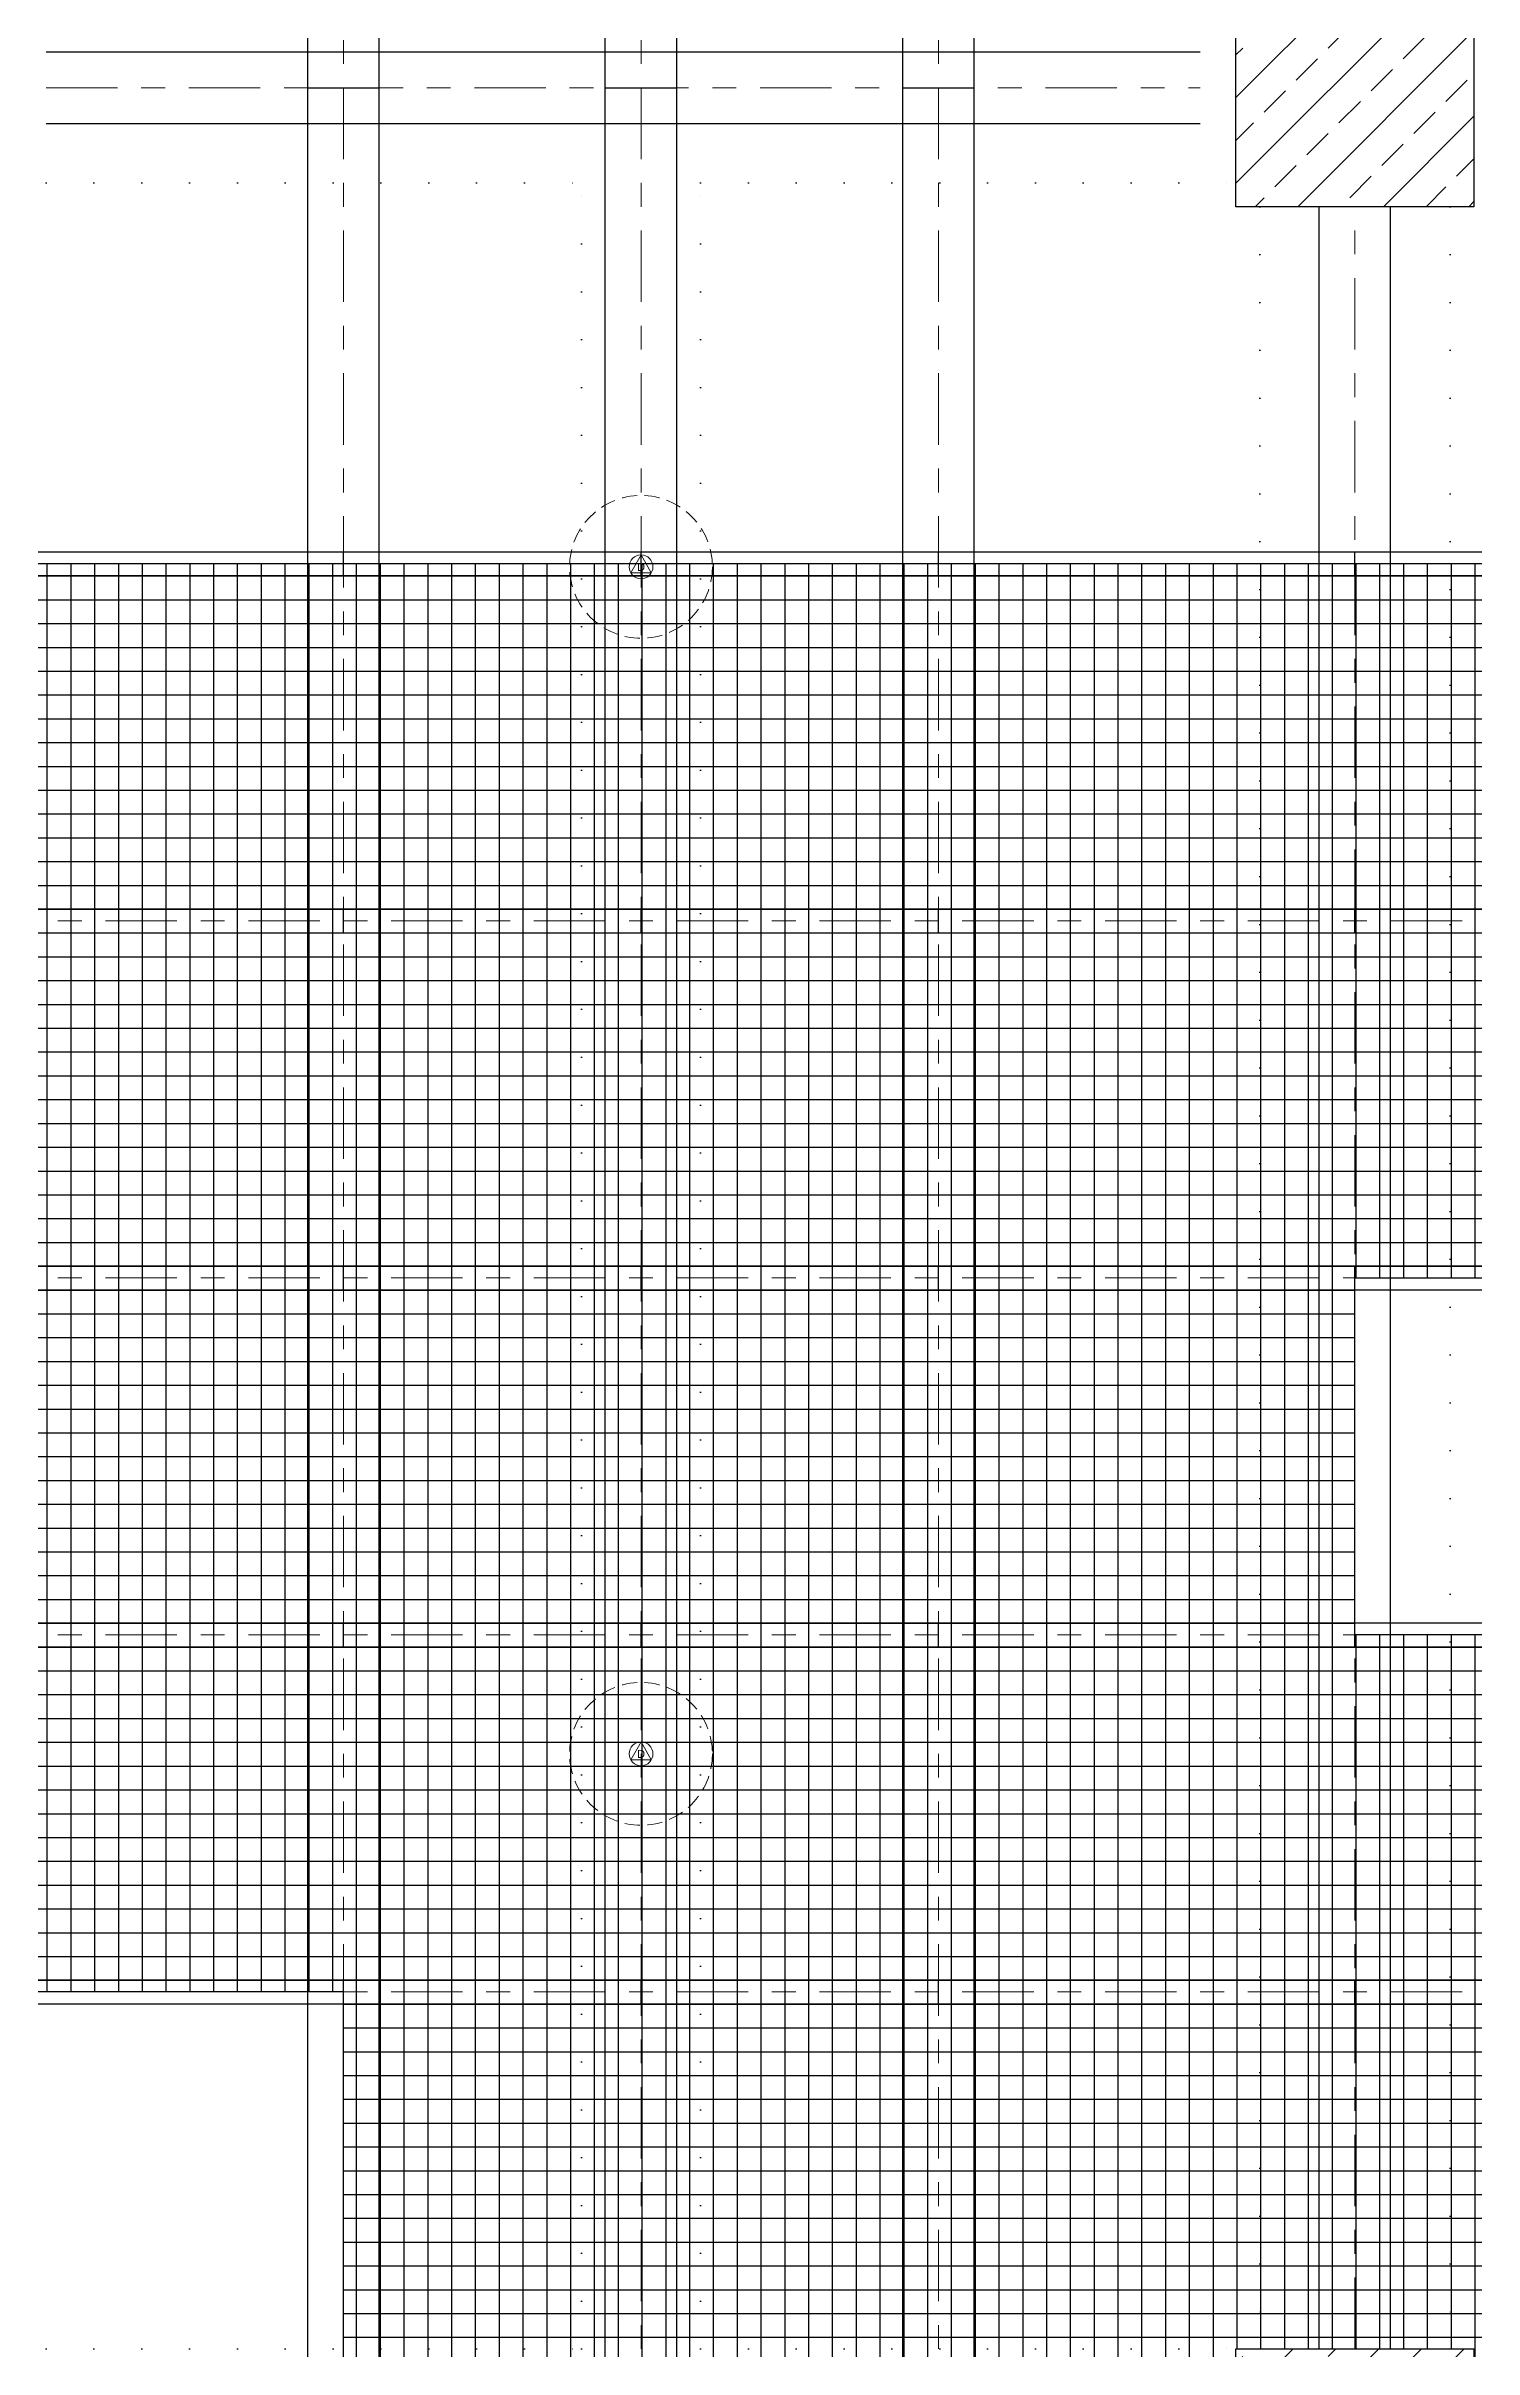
# Model space of a CAD drawing. Header units: centimetres. Extents: x 405564 to 502064, y 46284 to 60634.
# Drawn here: x 448950 to 449550, y 53533 to 54500 of the extents above; entities that cross this region are included whole.
import ezdxf
from ezdxf import colors
from ezdxf.entities.mleader import LeaderData, LeaderLine
from ezdxf.enums import TextEntityAlignment as Align
from ezdxf.math import Vec2, Vec3
from ezdxf.xclip import XClip

# ---------------------------------------------------------------- set-up
doc = ezdxf.new("R2010")
doc.units = ezdxf.units.CM
doc.header["$XCLIPFRAME"] = 0
for name, pattern in [('ACAD_ISO07W100', [3, 0, -3]), ('DOT', [0.25, 0, -0.25]), ('HIDDEN', [9.525, 6.35, -3.175]), ('XKITLINE03', [6, 3, -1, 1, -1])]:
    doc.linetypes.add(name, pattern=pattern)
doc.layers.get('0').update_dxf_attribs({"color": 8, "lineweight": 9})
for name, color, linetype, lineweight in [('0-KRCN-AYDINLATMA-130426', 8, 'Continuous', 9), ('0-KRCN-MİMARİ-220526', 8, 'Continuous', 9), ('OL_Ic', 8, 'Continuous', 9)]:
    doc.layers.add(name, color=color, linetype=linetype, lineweight=lineweight)
for name, color, linetype in [('AS_DOS_TERAS_UST', 8, 'ACAD_ISO07W100'), ('AS_DUV', 8, 'Continuous'), ('AS_PRFL_CELIK', 8, 'Continuous'), ('AS_PRFL_CELIK AKS', 8, 'Continuous'), ('AS_PRFL_CELIK PLATFORM IZGARA', 8, 'Continuous'), ('AS_PYZ_BINA', 8, 'Continuous'), ('AS_TA_BETONARME', 5, 'Continuous'), ('AS_TA_TARAMA', 8, 'Continuous')]:
    doc.layers.add(name, color=color, linetype=linetype)
doc.styles.add('2', font='arial.ttf', dxfattribs={"width": 0.9, "height": 200})
doc.styles.add('Normal_ITL', font='swissi.ttf')
pattern_1 = [(225, (17560.68, -7819.299), (17.96051, -17.96051), []), (225, (17542.72, -7819.299), (17.96051, -17.96051), [12.7, -6.35])]

# ---------------------------------------------------------------- blocks, each defined once
blk = doc.blocks.new('KD')
at = {"layer": '0-KRCN-AYDINLATMA-130426'}
for p, q in [((0, 5), (-4.33, -2.5)), ((4.33, -2.5), (0, 5)), ((4.33, -2.5), (-4.33, -2.5))]:
    blk.add_line(p, q, dxfattribs=at)
at = {"layer": '0-KRCN-AYDINLATMA-130426', "linetype": 'HIDDEN'}
blk.add_circle((0, 0), 30, dxfattribs=at)
at = {"layer": '0-KRCN-AYDINLATMA-130426'}
blk.add_circle((0, 0), 5, dxfattribs=at)
at = {"layer": '0-KRCN-AYDINLATMA-130426', "style": '2'}
blk.add_text('D', height=3.36, dxfattribs=at).set_placement((0, 0), align=Align.MIDDLE_CENTER)
blk = doc.blocks.new('G$C27E741DA')
at = {"layer": '0-KRCN-AYDINLATMA-130426'}
for p in [(11135.68, 7147.24), (11135.68, 6648.55)]:
    blk.add_blockref('KD', p, dxfattribs=at)
blk = doc.blocks.new('PLATFORM IZGARASI VE KEDI YOLU YERLESIMI')
at = {"layer": 'AS_PRFL_CELIK PLATFORM IZGARA', "transparency": 33554687}
h = blk.add_hatch(dxfattribs=at)
h.set_pattern_fill('_USER', color=256, scale=10, double=1, pattern_type=0)
h.set_pattern_definition([(0, (-443149.746, -16832.563), (0, 10), []), (90, (-443149.746, -16832.563), (-10, 6e-16), [])])
h.paths.add_polyline_path([(6525, -4337.5), (6175, -4337.5), (6175, -3556.25), (6650, -3556.25), (6650, -3000), (6350, -3000), (6350, -2850), (6775, -2850), (6775, -3000), (6950, -3000), (6950, -2400), (6900, -2400), (6900, -2350), (6775, -2350), (6775, -2550), (4975, -2550), (4975, -2850), (4725, -2850), (4725, -2350), (4600, -2350), (4600, -2400), (4500, -2400), (4500, -2350), (4000, -2350), (4000, -2400), (3900, -2400), (3900, -2350), (3775, -2350), (3775, -2850), (3650, -2850), (3650, -3556.25), (4125, -3556.25), (4125, -4025), (3950, -4025), (3950, -4650), (4000, -4650), (4000, -4690), (4500, -4690), (4500, -4650), (4600, -4650), (4600, -4690), (4725, -4690), (4725, -4025), (5450, -4025), (5450, -4337.5), (4975, -4337.5), (4975, -4690), (5100, -4690), (5100, -4650), (5200, -4650), (5200, -4690), (5700, -4690), (5700, -4650), (5800, -4650), (5800, -4690), (6300, -4690), (6300, -4650), (6400, -4650), (6400, -4690), (6525, -4690)])
h.paths.add_polyline_path([(5925, -3150), (5925, -3400), (5450, -3400), (5450, -3350), (5200, -3350), (5200, -3400), (3900, -3400), (3900, -3300), (3950, -3300), (3950, -3150)], flags=16)
h.paths.add_polyline_path([(6300, -3300), (6400, -3300), (6400, -3400), (6300, -3400)], flags=16)
at = {"layer": 'AS_PRFL_CELIK PLATFORM IZGARA'}
blk.add_lwpolyline([(6650, -3556.25), (6650, -3000), (6350, -3000), (6350, -2850), (6775, -2850), (6775, -3000), (6950, -3000), (6950, -2400), (6900, -2400), (6900, -2350), (6775, -2350), (6775, -2550), (4975, -2550), (4975, -2850), (4725, -2850), (4725, -2350), (4600, -2350)], dxfattribs=at)
for points in [[(5925, -3400), (5925, -3150), (3950, -3150), (3950, -3300), (3900, -3300), (3900, -3400), (5200, -3400), (5200, -3350), (5450, -3350), (5450, -3400)], [(6300, -3300), (6400, -3300), (6400, -3400), (6300, -3400)]]:
    blk.add_lwpolyline(points, close=True, dxfattribs=at)
blk = doc.blocks.new('A$C48c69b65')
at = {"layer": 'AS_PRFL_CELIK'}
for p, q in [((5910, -2350), (5910, -1750)), ((5940, -2350), (5940, -1750)), ((6035, -2350), (6035, -1750)), ((6065, -2350), (6065, -1750)), ((6160, -2350), (6160, -1750)), ((6190, -2350), (6190, -1750)), ((5800, -2335), (6285, -2335)), ((5910, -2350), (5940, -2350)), ((5910, -3350), (5910, -2350)), ((5910, -2350), (5940, -2350)), ((5940, -3350), (5940, -2350)), ((6035, -2350), (6065, -2350)), ((6035, -3350), (6035, -2350)), ((6035, -2350), (6065, -2350)), ((6065, -3350), (6065, -2350)), ((6160, -2350), (6190, -2350)), ((6160, -3350), (6160, -2350)), ((6160, -2350), (6190, -2350)), ((6190, -3350), (6190, -2350)), ((5800, -2365), (6285, -2365)), ((6335, -3300), (6335, -2400)), ((6365, -3300), (6365, -2400)), ((50, -2545), (7535, -2545)), ((5925, -2555), (5925, -2545)), ((6050, -2555), (6050, -2545)), ((6175, -2555), (6175, -2545)), ((6350, -2555), (6350, -2545)), ((50, -2555), (7535, -2555)), ((50, -2695), (7535, -2695)), ((5925, -2705), (5925, -2695)), ((6050, -2705), (6050, -2695)), ((6175, -2705), (6175, -2695)), ((6350, -2705), (6350, -2695)), ((50, -2705), (7535, -2705)), ((50, -2845), (7535, -2845)), ((5925, -2855), (5925, -2845)), ((6050, -2855), (6050, -2845)), ((6175, -2855), (6175, -2845)), ((6350, -2855), (6350, -2845)), ((50, -2855), (7535, -2855)), ((50, -2995), (7535, -2995)), ((5925, -3005), (5925, -2995)), ((6050, -3005), (6050, -2995)), ((6175, -3005), (6175, -2995)), ((6350, -3005), (6350, -2995)), ((50, -3005), (7535, -3005)), ((50, -3145), (7535, -3145)), ((5925, -3155), (5925, -3145)), ((6050, -3155), (6050, -3145)), ((6175, -3155), (6175, -3145)), ((6350, -3155), (6350, -3145)), ((50, -3155), (7535, -3155))]:
    blk.add_line(p, q, dxfattribs=at)
at = {"layer": 'AS_PRFL_CELIK AKS', "linetype": 'XKITLINE03', "lineweight": 0, "ltscale": 10}
for p, q in [((5925, -1750), (5925, -2350)), ((6050, -1750), (6050, -2350)), ((6175, -1750), (6175, -2350)), ((5800, -2350), (6285, -2350)), ((5925, -2350), (5925, -3350)), ((6050, -2350), (6050, -3350)), ((6175, -2350), (6175, -3350)), ((6350, -3300), (6350, -2400)), ((7535, -2550), (50, -2550)), ((7535, -2700), (50, -2700)), ((7535, -2850), (50, -2850)), ((7535, -3000), (50, -3000)), ((7535, -3150), (50, -3150))]:
    blk.add_line(p, q, dxfattribs=at)
blk = doc.blocks.new('A$Ca63a641c')
at = {"layer": 'AS_PYZ_BINA'}
ml = blk.add_multileader_mtext('Standard', dxfattribs=at)
ml.set_content('EST boyalı panel çit ve panel çit kapı (AS 51.101)', color=256, style='Normal_ITL')
ml.set_leader_properties()
ml.build(insert=Vec2(0, 0))
ml.multileader.update_dxf_attribs({"dogleg_length": 0.379, "arrow_head_size": 17.04, "scale": 75})
ctx = ml.context
ctx.base_point, ctx.scale, ctx.char_height, ctx.arrow_head_size, ctx.landing_gap_size, ctx.plane_origin = Vec3(140.51, 464.3), 75, 20, 17.04, 14.2, Vec3(92.51, 620.11)
notes = []
notes.append((ctx, [(0, (1, 1, 0), (112.11, 464.3), (1, 0), 28.4, [(0, [(68.5, 410)], 0, [])])]))
ctx.mtext.insert, ctx.mtext.width, ctx.mtext.flow_direction = Vec3(154.71, 477.51), 604.5634, 5
for ctx, leaders in notes:
    for number, flags, end, landing, length, lines in leaders:
        leader = LeaderData()
        leader.index, (leader.has_last_leader_line, leader.has_dogleg_vector, leader.attachment_direction) = number, flags
        leader.last_leader_point, leader.dogleg_vector, leader.dogleg_length = Vec3(end), Vec3(landing), length
        for number, points, colour, breaks in lines:
            line = LeaderLine()
            line.index, line.vertices, line.color, line.breaks = number, Vec3.list(points), colors.encode_raw_color(colour), breaks
            leader.lines.append(line)
        ctx.leaders.append(leader)
blk = doc.blocks.new('A$C85dec720')
at = {"layer": 'OL_Ic'}
blk.add_blockref('A$Ca63a641c', (5315.08, 5344.25, 28.4), dxfattribs=at)
blk = doc.blocks.new('A$C6A10300A')
at = {"layer": 'AS_DUV'}
ref = blk.add_blockref('A$C85dec720', (28900.96, -17748.98), dxfattribs=dict(at, rotation=105.0255580063709))
XClip(ref).set_block_clipping_path([(6220.3367769278, 6783.7313721173), (4126.4071464743, -1017.0000000052), (7354.8298234051, -1883.5969356479), (9448.7594538586, 5917.1344364745)])
at = {"layer": 'AS_PRFL_CELIK'}
blk.add_blockref('PLATFORM IZGARASI VE KEDI YOLU YERLESIMI', (5085.68, -3801.45), dxfattribs=at)
at = {"layer": 'AS_TA_TARAMA'}
h = blk.add_hatch(dxfattribs=at)
h.set_pattern_fill('ANSI33', color=256, scale=4, angle=180)
h.set_pattern_definition(pattern_1)
h.paths.add_polyline_path([(11385.68, -6101.45), (11485.68, -6101.45), (11485.68, -6201.45), (11385.68, -6201.45)])
h = blk.add_hatch(dxfattribs=at)
h.set_pattern_fill('ANSI33', color=256, scale=4, angle=180)
h.set_pattern_definition(pattern_1)
h.paths.add_polyline_path([(11385.68, -7101.45), (11485.68, -7101.45), (11485.68, -7201.45), (11385.68, -7201.45)], flags=17)
at = {"layer": 'AS_DOS_TERAS_UST', "linetype": 'DOT', "ltscale": 80}
for p, q in [((10885.68, -6191.45), (11110.68, -6191.45)), ((11110.68, -7101.45), (11110.68, -6191.45)), ((11160.68, -6191.45), (11385.68, -6191.45)), ((11160.68, -7101.45), (11160.68, -6191.45)), ((11395.68, -6201.45), (11395.68, -7101.45)), ((11475.68, -6201.45), (11475.68, -7101.45)), ((10885.68, -7101.45), (11110.68, -7101.45)), ((11160.68, -7101.45), (11385.68, -7101.45))]:
    blk.add_line(p, q, dxfattribs=at)
at = {"layer": 'AS_TA_BETONARME'}
for points in [[(11385.68, -6101.45), (11485.68, -6101.45), (11485.68, -6201.45), (11385.68, -6201.45)], [(11385.68, -7101.45), (11485.68, -7101.45), (11485.68, -7201.45), (11385.68, -7201.45)]]:
    blk.add_lwpolyline(points, close=True, dxfattribs=at)
blk.add_blockref('A$C48c69b65', (5085.68, -3801.45))

msp = doc.modelspace()

# ---------------------------------------------------------------- block references
at = {"layer": '0-KRCN-AYDINLATMA-130426'}
msp.add_blockref('G$C27E741DA', (438064.07, 47134.02), dxfattribs=at)

# ---------------------------------------------------------------- next in the draw order: block references
at = {"layer": '0-KRCN-MİMARİ-220526'}
msp.add_blockref('A$C6A10300A', (438064.07, 60634.02), dxfattribs=at)

doc.saveas('drawing.dxf')
